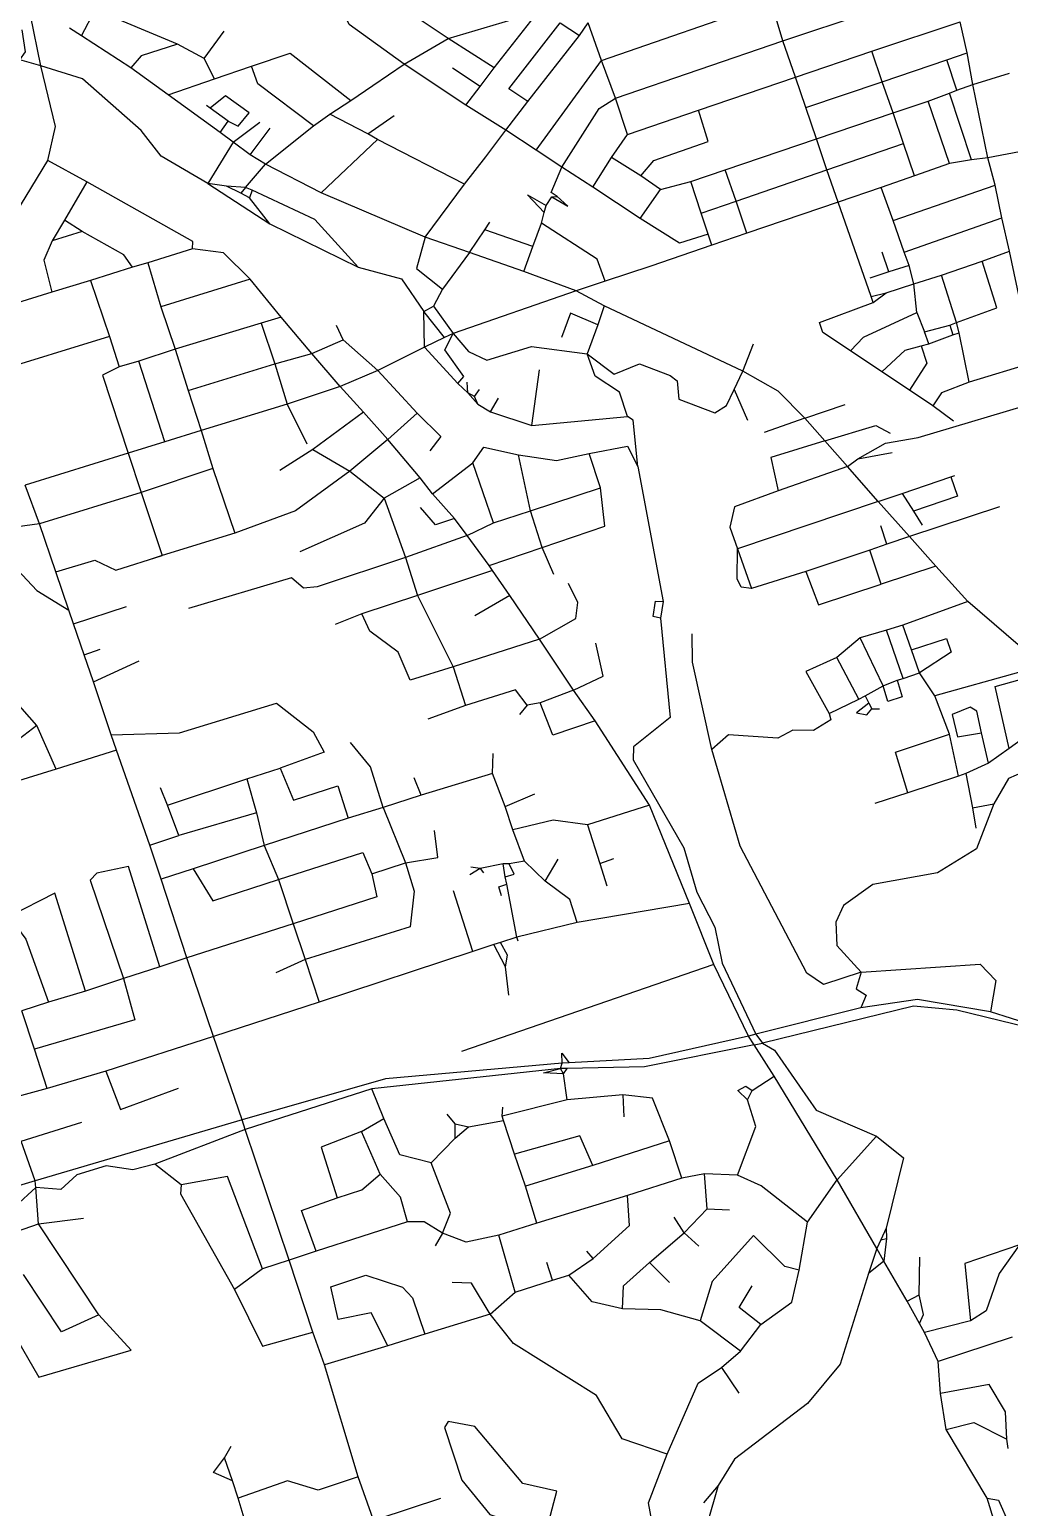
# Model space of a CAD drawing. Header units: metres. Extents: x 609554 to 651406, y 4826501 to 4857446.
# Drawn here: x 618246 to 620603, y 4836714 to 4840269 of the extents above; entities that cross this region are included whole.
import ezdxf

# ---------------------------------------------------------------- set-up
doc = ezdxf.new("R2010")
doc.units = ezdxf.units.M

msp = doc.modelspace()

# ---------------------------------------------------------------- linework, layer by layer
at = {"layer": 'ROADS'}
for points in [[(620058, 4840242.1), (620463.4, 4840377.6)], [(619146.6, 4840185.9), (619014.5, 4840281.1), (618986.9, 4840338.5)], [(619621.4, 4840194.5), (620029.7, 4840335.9)], [(620058, 4840242.1), (620029.7, 4840335.9)], [(618273.1, 4840182.1), (618248.3, 4840303.3)], [(618371, 4840254), (618403.3, 4840316.5)], [(618601.9, 4840234.2), (618403.3, 4840316.5)], [(619253, 4840247.5), (619166.5, 4840304.9)], [(619253, 4840247.5), (619469.6, 4840311.9)], [(619363.8, 4840176.7), (619469.6, 4840311.9)], [(619444.3, 4840096.2), (619398.7, 4840126.5), (619521.9, 4840285.2)], [(619521.9, 4840285.2), (619569, 4840254.9)], [(619569, 4840254.9), (619589.5, 4840285.6)], [(619621.4, 4840194.5), (619589.5, 4840285.6)], [(620271.9, 4840216.9), (620484, 4840287.3)], [(620500.8, 4840213.2), (620484, 4840287.3)], [(618273.1, 4840182.1), (618222.1, 4840195.9), (618236.3, 4840215.8), (618228.4, 4840268.4)], [(618371, 4840254), (618341.7, 4840272.1)], [(618489.3, 4840177.3), (618371, 4840254)], [(618666, 4840199.3), (618713.6, 4840265.1)], [(619444.3, 4840096.2), (619569, 4840254.9)], [(618601.9, 4840234.2), (618514.3, 4840205.6), (618489.3, 4840177.3)], [(618666, 4840199.3), (618601.9, 4840234.2)], [(619146.6, 4840185.9), (619253, 4840247.5)], [(619363.8, 4840176.7), (619253, 4840247.5)], [(619655.1, 4840103.9), (620058, 4840242.1)], [(620088.5, 4840154.3), (620058, 4840242.1)], [(620088.5, 4840154.3), (620271.9, 4840216.9)], [(620296.9, 4840143.4), (620271.9, 4840216.9)], [(618289.8, 4839954.3), (618307.9, 4840035.6), (618273.1, 4840182.1)], [(618674.4, 4839899.1), (618562.4, 4839964.4), (618514.7, 4840026), (618373.2, 4840150.2), (618273.1, 4840182.1)], [(618691.1, 4840150.7), (618666, 4840199.3)], [(618691.1, 4840150.7), (618779.6, 4840180.7)], [(618779.6, 4840180.7), (618873.1, 4840212.4), (619018.5, 4840098.6)], [(618928.9, 4840037.1), (618795.3, 4840138.2), (618779.6, 4840180.7)], [(619071.8, 4840134.6), (619146.6, 4840185.9)], [(619295.5, 4840087.3), (619146.6, 4840185.9)], [(619464.7, 4839978.7), (619621.4, 4840194.5)], [(619655.1, 4840103.9), (619621.4, 4840194.5)], [(620296.9, 4840143.4), (620452.2, 4840196.5)], [(620452.2, 4840196.5), (620500.8, 4840213.2)], [(620476.3, 4840122.9), (620452.2, 4840196.5)], [(620514.8, 4840137.2), (620500.8, 4840213.2)], [(618579.3, 4840112), (618489.3, 4840177.3)], [(618579.3, 4840112), (618691.1, 4840150.7)], [(619329.8, 4840132.1), (619262.8, 4840176.1)], [(619329.8, 4840132.1), (619363.8, 4840176.7)], [(619854.6, 4840075), (620088.5, 4840154.3)], [(620113.3, 4840081.6), (620088.5, 4840154.3)], [(620113.3, 4840081.6), (620296.9, 4840143.4)], [(620322.9, 4840069.1), (620296.9, 4840143.4)], [(620514.8, 4840137.2), (620603, 4840163.8)], [(618704.1, 4840021.2), (618579.3, 4840112)], [(618723.4, 4840048.4), (618747.3, 4840037), (618774, 4840068.4), (618717, 4840110), (618680.5, 4840080.1)], [(619018.5, 4840098.6), (619071.8, 4840134.6)], [(619295.5, 4840087.3), (619329.8, 4840132.1)], [(620407, 4840097), (620458.5, 4840116.2)], [(620458.5, 4840116.2), (620476.3, 4840122.9)], [(620511.5, 4839955.7), (620458.5, 4840116.2)], [(620476.3, 4840122.9), (620514.8, 4840137.2)], [(620551.1, 4839960.6), (620514.8, 4840137.2)], [(618680.5, 4840080.1), (618671.3, 4840086.6)], [(618723.4, 4840048.4), (618680.5, 4840080.1)], [(618968.5, 4840065.5), (619018.5, 4840098.6)], [(619391.3, 4840026.7), (619295.5, 4840087.3)], [(619391.3, 4840026.7), (619444.3, 4840096.2)], [(619526.2, 4839938.2), (619615.9, 4840079.1), (619655.1, 4840103.9)], [(619683.9, 4840017), (619655.1, 4840103.9)], [(619683.9, 4840017), (619854.6, 4840075)], [(619716, 4839917.3), (619747.8, 4839954.4), (619878.3, 4839999.8), (619854.6, 4840075)], [(620138.7, 4840006), (620113.3, 4840081.6)], [(620322.9, 4840069.1), (620407, 4840097)], [(620458.5, 4839947), (620407, 4840097)], [(618704.1, 4840021.2), (618723.4, 4840048.4)], [(618735.9, 4839998.4), (618799.4, 4840046)], [(618813.6, 4839945), (618928.9, 4840037.1)], [(618928.9, 4840037.1), (618968.5, 4840065.5)], [(619059.2, 4840018.1), (618968.5, 4840065.5)], [(619059.2, 4840018.1), (619122.5, 4840062.1)], [(620138.7, 4840006), (620322.9, 4840069.1)], [(620348.1, 4839994.8), (620322.9, 4840069.1)], [(618735.9, 4839998.4), (618704.1, 4840021.2)], [(618776.5, 4839967.7), (618824.6, 4840031.9)], [(618947.1, 4839876), (619082.6, 4840004.6)], [(619082.6, 4840004.6), (619059.2, 4840018.1)], [(619291.9, 4839897.3), (619082.6, 4840004.6)], [(619343.4, 4839963.3), (619391.3, 4840026.7)], [(619464.7, 4839978.7), (619391.3, 4840026.7)], [(619645.4, 4839961.1), (619683.9, 4840017)], [(619919.2, 4839931.7), (620138.7, 4840006)], [(620163.9, 4839931.9), (620138.7, 4840006)], [(618735.9, 4839998.4), (618674.4, 4839899.1)], [(618776.5, 4839967.7), (618735.9, 4839998.4)], [(618813.6, 4839945), (618776.5, 4839967.7)], [(619526.2, 4839938.2), (619464.7, 4839978.7)], [(620163.9, 4839931.9), (620348.1, 4839994.8)], [(620374.4, 4839917.5), (620348.1, 4839994.8)], [(620644, 4839978.3), (620551.1, 4839960.6)], [(618094.3, 4839633.7), (618289.8, 4839954.3)], [(618384, 4839903), (618289.8, 4839954.3)], [(618765.1, 4839889.5), (618813.6, 4839945)], [(618947.1, 4839876), (618813.6, 4839945)], [(619291.9, 4839897.3), (619343.4, 4839963.3)], [(619515.3, 4839867.6), (619500.9, 4839877.2), (619526.2, 4839938.2)], [(619600.4, 4839890.1), (619526.2, 4839938.2)], [(619600.4, 4839890.1), (619645.4, 4839961.1)], [(619716, 4839917.3), (619645.4, 4839961.1)], [(619836.1, 4839903.3), (619919.2, 4839931.7)], [(619945.3, 4839856.6), (619919.2, 4839931.7)], [(619945.3, 4839856.6), (620163.9, 4839931.9)], [(620190.9, 4839854.2), (620163.9, 4839931.9)], [(620458.5, 4839947), (620374.4, 4839917.5)], [(620511.5, 4839955.7), (620458.5, 4839947)], [(620551.1, 4839960.6), (620511.5, 4839955.7)], [(620568.1, 4839894.4), (620551.1, 4839960.6)], [(618384, 4839903), (618329.8, 4839810.5)], [(618637.5, 4839741.6), (618638.4, 4839759.2), (618384, 4839903)], [(618719.3, 4839892.4), (618674.4, 4839899.1)], [(618674.4, 4839899.1), (618823.6, 4839802.1)], [(619197.2, 4839769.9), (619291.9, 4839897.3)], [(619763.9, 4839884.7), (619716, 4839917.3)], [(619763.9, 4839884.7), (619836.1, 4839903.3)], [(619861.2, 4839827.6), (619836.1, 4839903.3)], [(620374.4, 4839917.5), (620294.6, 4839889.5)], [(620323.3, 4839809.9), (620568.1, 4839894.4)], [(620584.6, 4839816.1), (620568.1, 4839894.4)], [(618765.1, 4839889.5), (618719.3, 4839892.4)], [(618754, 4839875.3), (618719.3, 4839892.4)], [(618765.1, 4839889.5), (618754, 4839875.3)], [(618774.9, 4839864.5), (618754, 4839875.3)], [(618781.2, 4839882.9), (618765.1, 4839889.5)], [(618781.2, 4839882.9), (618774.9, 4839864.5)], [(618823.6, 4839802.1), (618774.9, 4839864.5)], [(619035.9, 4839697.3), (618932.1, 4839811.8), (618781.2, 4839882.9)], [(619197.2, 4839769.9), (618947.1, 4839876)], [(619483.7, 4839829.3), (619443.2, 4839871.6), (619488.7, 4839845.7)], [(619488.7, 4839845.7), (619502.2, 4839866.5)], [(619502.2, 4839866.5), (619540.6, 4839844.6), (619515.3, 4839867.6)], [(619502.2, 4839866.5), (619515.3, 4839867.6)], [(619714.7, 4839814.7), (619600.4, 4839890.1)], [(619714.7, 4839814.7), (619763.9, 4839884.7)], [(620294.6, 4839889.5), (620190.9, 4839854.2)], [(620323.3, 4839809.9), (620294.6, 4839889.5)], [(619477.4, 4839803.2), (619483.7, 4839829.3)], [(619483.7, 4839829.3), (619488.7, 4839845.7)], [(619861.2, 4839827.6), (619945.3, 4839856.6)], [(619878.3, 4839776.8), (619861.2, 4839827.6)], [(619971.3, 4839779), (619945.3, 4839856.6)], [(620190.9, 4839854.2), (619971.3, 4839779)], [(620270.6, 4839626.6), (620190.9, 4839854.2)], [(618329.8, 4839810.5), (618300.4, 4839760.9)], [(618372.3, 4839783.3), (618329.8, 4839810.5)], [(618823.6, 4839802.1), (619035.9, 4839697.3)], [(619341.1, 4839787.1), (619352.8, 4839805.4)], [(619456.3, 4839747), (619477.4, 4839803.2)], [(619630.6, 4839663.8), (619611.4, 4839717.1), (619477.4, 4839803.2)], [(619878.3, 4839776.8), (619809, 4839755.3), (619714.7, 4839814.7)], [(620349.3, 4839733.2), (620323.3, 4839809.9)], [(620349.3, 4839733.2), (620584.6, 4839816.1)], [(620602.7, 4839736), (620584.6, 4839816.1)], [(618300.4, 4839760.9), (618280.1, 4839714.6), (618299.5, 4839637.4)], [(618372.3, 4839783.3), (618300.4, 4839760.9)], [(618493.3, 4839697.3), (618472.3, 4839727.1), (618372.3, 4839783.3)], [(619197.2, 4839769.9), (619176.4, 4839694.5), (619239.4, 4839644.5)], [(619304.2, 4839732.8), (619197.2, 4839769.9)], [(619304.2, 4839732.8), (619341.1, 4839787.1)], [(619456.3, 4839747), (619341.1, 4839787.1)], [(619886.9, 4839750.2), (619878.3, 4839776.8)], [(619971.3, 4839779), (619886.9, 4839750.2)], [(618637.5, 4839741.6), (618530.2, 4839708.3)], [(618776.3, 4839669), (618712.1, 4839732), (618637.5, 4839741.6)], [(619304.2, 4839732.8), (619239.4, 4839644.5)], [(619435, 4839687.2), (619304.2, 4839732.8)], [(619435, 4839687.2), (619456.3, 4839747)], [(619886.9, 4839750.2), (619740, 4839699.9)], [(620312.4, 4839686.2), (620296.4, 4839733.6)], [(620361.6, 4839701.9), (620349.3, 4839733.2)], [(620537.5, 4839711.9), (620602.7, 4839736)], [(620633.8, 4839592.8), (620602.7, 4839736)], [(618493.3, 4839697.3), (618392.6, 4839665.6)], [(618530.2, 4839708.3), (618493.3, 4839697.3)], [(618530.2, 4839708.3), (618561.8, 4839602.4)], [(619035.9, 4839697.3), (619140.9, 4839669.4), (619194.6, 4839590.8)], [(619560.3, 4839640.7), (619435, 4839687.2)], [(619740, 4839699.9), (619630.6, 4839663.8)], [(620312.4, 4839686.2), (620266.8, 4839670.7)], [(620361.6, 4839701.9), (620312.4, 4839686.2)], [(620372.8, 4839657.5), (620361.6, 4839701.9)], [(620439.8, 4839678.5), (620537.5, 4839711.9)], [(620475.3, 4839564.5), (620572.6, 4839599.3), (620537.5, 4839711.9)], [(618392.6, 4839665.6), (618299.5, 4839637.4)], [(618392.6, 4839665.6), (618437.9, 4839530.7)], [(618776.3, 4839669), (618561.8, 4839602.4)], [(618850.7, 4839577.6), (618776.3, 4839669)], [(619630.6, 4839663.8), (619560.3, 4839640.7)], [(620306, 4839635.7), (620372.8, 4839657.5)], [(620372.8, 4839657.5), (620439.8, 4839678.5)], [(620380.4, 4839588.8), (620372.8, 4839657.5)], [(620475.3, 4839564.5), (620439.8, 4839678.5)], [(618299.5, 4839637.4), (618108, 4839578.4)], [(619239.4, 4839644.5), (619217.7, 4839603.3)], [(619560.3, 4839640.7), (619265.1, 4839538.1)], [(619628.4, 4839604.2), (619560.3, 4839640.7)], [(620220.5, 4839496.3), (620153.9, 4839540.3), (620145.6, 4839564.3), (620275.4, 4839612.5)], [(620270.6, 4839626.6), (620306, 4839635.7)], [(620275.4, 4839612.5), (620270.6, 4839626.6)], [(620275.4, 4839612.5), (620306, 4839635.7)], [(618561.8, 4839602.4), (618595.8, 4839500.3)], [(618850.7, 4839577.6), (618802.9, 4839562.5)], [(618925, 4839489.9), (618850.7, 4839577.6)], [(619194.6, 4839590.8), (619217.7, 4839603.3)], [(619244.3, 4839528.2), (619194.6, 4839590.8)], [(619196, 4839505.2), (619194.6, 4839590.8)], [(619217.7, 4839603.3), (619265.1, 4839538.1)], [(619612.7, 4839558.7), (619547.3, 4839587.2), (619525.4, 4839528.1)], [(619628.4, 4839604.2), (619612.7, 4839558.7)], [(619961.2, 4839447), (619628.4, 4839604.2)], [(620220.5, 4839496.3), (620251.9, 4839529.5), (620380.4, 4839588.8)], [(620380.4, 4839588.8), (620398.8, 4839541.6)], [(618802.9, 4839562.5), (618595.8, 4839500.3)], [(618802.9, 4839562.5), (618836.2, 4839464.8)], [(619000.1, 4839522.8), (618984.3, 4839557)], [(619612.7, 4839558.7), (619586.8, 4839488.8)], [(620398.8, 4839541.6), (620459.1, 4839558)], [(620408.7, 4839512.7), (620398.8, 4839541.6)], [(620459.1, 4839558), (620475.3, 4839564.5)], [(620459.1, 4839558), (620466.4, 4839534.4)], [(620466.4, 4839534.4), (620481.6, 4839539.2)], [(620481.6, 4839539.2), (620475.3, 4839564.5)], [(620505.6, 4839420.6), (620481.6, 4839539.2)], [(618437.9, 4839530.7), (618151.3, 4839442.8)], [(618437.9, 4839530.7), (618461.5, 4839457.8)], [(618925, 4839489.9), (619000.1, 4839522.8)], [(619083.5, 4839448.7), (619000.1, 4839522.8)], [(619196, 4839505.2), (619083.5, 4839448.7)], [(619244.3, 4839528.2), (619196, 4839505.2)], [(619196, 4839505.2), (619276.3, 4839417.5)], [(619265.1, 4839538.1), (619244.3, 4839528.2)], [(619276.3, 4839417.5), (619290.1, 4839434.2), (619244.8, 4839498.6), (619265.1, 4839538.1)], [(619265.1, 4839538.1), (619301.6, 4839494.8), (619345.6, 4839474), (619453, 4839506.3), (619586.8, 4839488.8)], [(619961.2, 4839447), (619987.6, 4839513.1)], [(620295.8, 4839445.9), (620352, 4839497.7), (620390.4, 4839508.4)], [(620390.4, 4839508.4), (620404.2, 4839466.6), (620362.4, 4839401.8)], [(620390.4, 4839508.4), (620408.7, 4839512.7)], [(620408.7, 4839512.7), (620466.4, 4839534.4)], [(618508.7, 4839471.7), (618461.5, 4839457.8)], [(618595.8, 4839500.3), (618508.7, 4839471.7)], [(618571, 4839277.4), (618508.7, 4839471.7)], [(618595.8, 4839500.3), (618627.7, 4839401)], [(618836.2, 4839464.8), (618925, 4839489.9)], [(618992.7, 4839410.2), (618925, 4839489.9)], [(619684.1, 4839338.2), (619665, 4839397.1), (619606.5, 4839435.1), (619586.8, 4839488.8)], [(619586.8, 4839488.8), (619652.4, 4839440.5), (619712.6, 4839464.9), (619786.5, 4839436.7), (619803.5, 4839423.9), (619807.7, 4839380), (619894.5, 4839347.1), (619922.1, 4839364.5), (619940.4, 4839403.3)], [(620295.8, 4839445.9), (620220.5, 4839496.3)], [(618461.5, 4839457.8), (618421.4, 4839437.5), (618482.7, 4839249.9)], [(618627.7, 4839401), (618836.2, 4839464.8)], [(618836.2, 4839464.8), (618865.8, 4839368.1)], [(619083.5, 4839448.7), (618992.7, 4839410.2)], [(619083.5, 4839448.7), (619178.1, 4839346.1)], [(619454.3, 4839317), (619472.8, 4839450.8)], [(619940.4, 4839403.3), (619961.2, 4839447)], [(620110.6, 4839333.9), (620046.2, 4839399.6), (619961.2, 4839447)], [(620362.4, 4839401.8), (620295.8, 4839445.9)], [(620658.7, 4839467), (620505.6, 4839420.6)], [(618627.7, 4839401), (618658.9, 4839304.6)], [(618992.7, 4839410.2), (618865.8, 4839368.1)], [(619049.2, 4839348.3), (618992.7, 4839410.2)], [(619276.3, 4839417.5), (619300.3, 4839395.4)], [(619300.3, 4839395.4), (619298.2, 4839420.5)], [(619316.4, 4839386.2), (619327.8, 4839403.3)], [(619940.4, 4839403.3), (619973.1, 4839329.7)], [(620418.8, 4839364), (620362.4, 4839401.8)], [(620505.6, 4839420.6), (620439.6, 4839395.3), (620418.8, 4839364)], [(618865.8, 4839368.1), (618658.9, 4839304.6)], [(618865.8, 4839368.1), (618913, 4839272.5)], [(619300.3, 4839395.4), (619324, 4839367.9)], [(619316.4, 4839386.2), (619300.3, 4839395.4)], [(619324, 4839367.9), (619316.4, 4839386.2)], [(619324, 4839367.9), (619354.8, 4839349.8)], [(619354.8, 4839349.8), (619373.7, 4839382.3)], [(620110.6, 4839333.9), (620208, 4839366.9)], [(620383.4, 4839287.4), (620679.2, 4839375.9)], [(620468.3, 4839326.7), (620418.8, 4839364)], [(619049.2, 4839348.3), (618927, 4839259.2)], [(619107.6, 4839282.6), (619049.2, 4839348.3)], [(619107.6, 4839282.6), (619178.1, 4839346.1)], [(619178.1, 4839346.1), (619234.9, 4839290.5), (619208.5, 4839256)], [(619354.8, 4839349.8), (619454.3, 4839317)], [(619454.3, 4839317), (619684.1, 4839338.2)], [(619708.9, 4839218.2), (619698.1, 4839329.2), (619684.1, 4839338.2)], [(620110.6, 4839333.9), (620013, 4839300.1)], [(620158.5, 4839280), (620110.6, 4839333.9)], [(618658.9, 4839304.6), (618571, 4839277.4)], [(618658.9, 4839304.6), (618686.7, 4839212.9)], [(620158.5, 4839280), (620281.6, 4839316.3), (620315.7, 4839297.8)], [(618571, 4839277.4), (618482.7, 4839249.9)], [(618927, 4839259.2), (618847.5, 4839208.1)], [(618927, 4839259.2), (619016.6, 4839207.1)], [(619107.6, 4839282.6), (619016.6, 4839207.1)], [(619185.6, 4839190.6), (619107.6, 4839282.6)], [(619312.4, 4839226.8), (619338.9, 4839264.5), (619421.8, 4839245.7)], [(619592.2, 4839249.1), (619684.5, 4839267), (619708.9, 4839218.2)], [(620158.5, 4839280), (620028.5, 4839239.4), (620046.2, 4839159.6)], [(620213.5, 4839218), (620158.5, 4839280)], [(620238.4, 4839236.6), (620304.5, 4839273.9), (620383.4, 4839287.4)], [(618482.7, 4839249.9), (618235.6, 4839173)], [(618482.7, 4839249.9), (618514.1, 4839155.1)], [(619215.4, 4839152.5), (619312.4, 4839226.8)], [(619361.9, 4839082.8), (619312.4, 4839226.8)], [(619421.8, 4839245.7), (619513.3, 4839232.5), (619592.2, 4839249.1)], [(619451.1, 4839111), (619421.8, 4839245.7)], [(619618.9, 4839166.3), (619592.2, 4839249.1)], [(620213.5, 4839218), (620238.4, 4839236.6)], [(620238.4, 4839236.6), (620320.6, 4839252)], [(618686.7, 4839212.9), (618514.1, 4839155.1)], [(618686.7, 4839212.9), (618739.6, 4839057.8)], [(619016.6, 4839207.1), (618885.6, 4839111.1), (618739.6, 4839057.8)], [(619016.6, 4839207.1), (619099.2, 4839142.2)], [(619185.6, 4839190.6), (619099.2, 4839142.2)], [(619215.4, 4839152.5), (619185.6, 4839190.6)], [(619708.9, 4839218.2), (619770.2, 4838892.9)], [(620213.5, 4839218), (620046.2, 4839159.6)], [(620287.3, 4839133.5), (620213.5, 4839218)], [(620344.5, 4839153.1), (620461.7, 4839193.2)], [(620461.7, 4839193.2), (620477.8, 4839146.4), (620372.2, 4839110.6)], [(620461.7, 4839193.2), (620471.4, 4839196.6)], [(618270.1, 4839080), (618235.6, 4839173)], [(618514.1, 4839155.1), (618270.1, 4839080)], [(618514.1, 4839155.1), (618565, 4839003.7)], [(619268.3, 4839092.6), (619215.4, 4839152.5)], [(619451.1, 4839111), (619618.9, 4839166.3)], [(619479.2, 4839023.2), (619629.9, 4839074.1), (619618.9, 4839166.3)], [(620046.2, 4839159.6), (619941.1, 4839121.3), (619930.5, 4839071.8), (619948.5, 4839019.7)], [(620287.3, 4839133.5), (620344.5, 4839153.1)], [(620344.5, 4839153.1), (620372.2, 4839110.6)], [(618270.1, 4839080), (618193.9, 4839069.3), (618132.5, 4839123.6)], [(619099.2, 4839142.2), (619051.3, 4839081.7), (618896.1, 4839012.8)], [(619099.2, 4839142.2), (619149.8, 4838998.8)], [(619268.3, 4839092.6), (619222.4, 4839077.4), (619186.6, 4839119.6)], [(620287.3, 4839133.5), (619948.5, 4839019.7)], [(620362.6, 4839049.8), (620287.3, 4839133.5)], [(620578.6, 4839120.8), (620362.6, 4839049.8)], [(618100.9, 4839092.7), (618263.6, 4838919.6), (618340.2, 4838872.6)], [(618309.2, 4838964.9), (618270.1, 4839080)], [(619298.3, 4839052.2), (619268.3, 4839092.6)], [(619298.3, 4839052.2), (619361.9, 4839082.8)], [(619361.9, 4839082.8), (619451.1, 4839111)], [(619479.2, 4839023.2), (619451.1, 4839111)], [(620372.2, 4839110.6), (620392.6, 4839076.9)], [(618739.6, 4839057.8), (618565, 4839003.7)], [(619298.3, 4839052.2), (619149.8, 4838998.8)], [(619351.2, 4838980), (619298.3, 4839052.2)], [(620307.8, 4839030.9), (620293.5, 4839074.9)], [(620362.6, 4839049.8), (620307.8, 4839030.9)], [(620425.5, 4838977.9), (620362.6, 4839049.8)], [(619351.2, 4838980), (619479.2, 4839023.2)], [(619506.8, 4838958.6), (619479.2, 4839023.2)], [(619982.3, 4838924.6), (619957.4, 4838928.1), (619947.9, 4838947.6), (619948.5, 4839019.7)], [(619948.5, 4839019.7), (619982.3, 4838924.6)], [(620267.2, 4839017), (620113.3, 4838965.8)], [(620307.8, 4839030.9), (620267.2, 4839017)], [(620294.5, 4838934.9), (620267.2, 4839017)], [(618309.2, 4838964.9), (618403, 4838993), (618453.3, 4838968.9), (618565, 4839003.7)], [(618565, 4839003.7), (618531.5, 4838992.8)], [(619149.8, 4838998.8), (618937.6, 4838928.5), (618904.6, 4838925.1), (618875.6, 4838950.2), (618628.1, 4838876.5)], [(619149.8, 4838998.8), (619179.1, 4838907.5)], [(619359.5, 4838967.6), (619351.2, 4838980)], [(620425.5, 4838977.9), (620294.5, 4838934.9)], [(620502.4, 4838893.5), (620425.5, 4838977.9)], [(618340.2, 4838872.6), (618309.2, 4838964.9)], [(619359.5, 4838967.6), (619179.1, 4838907.5)], [(619400.7, 4838907.9), (619359.5, 4838967.6)], [(619472.7, 4838802.8), (619560.1, 4838852.3), (619564.5, 4838891.2), (619542, 4838936.9)], [(620113.3, 4838965.8), (619982.3, 4838924.6)], [(620113.3, 4838965.8), (620143.3, 4838885.5), (620294.5, 4838934.9)], [(618263.7, 4838595.3), (618211.2, 4838555.1), (618179.4, 4838550.9), (618109.8, 4838617.7), (618094.3, 4838652.6), (618145.9, 4838845.9), (618195.9, 4838898.9)], [(619179.1, 4838907.5), (619044.7, 4838863.9)], [(619179.1, 4838907.5), (619264.9, 4838736)], [(619400.7, 4838907.9), (619316.7, 4838858.7)], [(619472.7, 4838802.8), (619400.7, 4838907.9)], [(618351.3, 4838839.5), (618340.2, 4838872.6)], [(618351.3, 4838839.5), (618479.3, 4838881.6)], [(619044.7, 4838863.9), (618980.9, 4838837.8)], [(619264.9, 4838736), (619161, 4838704.2), (619132.2, 4838771.4), (619064.1, 4838821.9), (619044.7, 4838863.9)], [(619763.2, 4838852.8), (619745.8, 4838857.1), (619751.1, 4838893.7), (619770.2, 4838892.9)], [(619770.2, 4838892.9), (619763.2, 4838852.8)], [(620502.4, 4838893.5), (620346.7, 4838836.4)], [(620658.3, 4838759.7), (620502.4, 4838893.5)], [(618377.3, 4838764.7), (618351.3, 4838839.5)], [(619763.2, 4838852.8), (619786.6, 4838614.2), (619698.7, 4838544), (619697.7, 4838512.3), (619819.7, 4838300.8), (619850.6, 4838193.9), (619894.4, 4838110.2), (619911.9, 4838023.1), (619993.1, 4837852.4)], [(620346.7, 4838836.4), (620306.8, 4838824.6)], [(620367.4, 4838776.9), (620346.7, 4838836.4)], [(619472.7, 4838802.8), (619264.9, 4838736)], [(619553.9, 4838680.1), (619472.7, 4838802.8)], [(619553.9, 4838680.1), (619625.4, 4838713.3), (619607.7, 4838792.7)], [(619886.8, 4838537.6), (619840.6, 4838747.7), (619839.9, 4838815.5)], [(620243.6, 4838805.5), (620187.3, 4838758.4)], [(620306.8, 4838824.6), (620243.6, 4838805.5)], [(620298.7, 4838690), (620243.6, 4838805.5)], [(620347.5, 4838708.4), (620306.8, 4838824.6)], [(620367.4, 4838776.9), (620451.8, 4838804.3), (620462.6, 4838771.3), (620386.1, 4838721.3)], [(618377.3, 4838764.7), (618415.3, 4838778.5)], [(618399.6, 4838699.8), (618377.3, 4838764.7)], [(620187.3, 4838758.4), (620113.3, 4838725), (620169.5, 4838623.9)], [(620240.5, 4838658.1), (620187.3, 4838758.4)], [(620386.1, 4838721.3), (620367.4, 4838776.9)], [(620658.3, 4838759.7), (620624.4, 4838722.4), (620423.4, 4838666.6)], [(618263.7, 4838595.3), (618192.5, 4838675.5), (618206.5, 4838746.3)], [(618399.6, 4838699.8), (618509.4, 4838750.7)], [(619264.9, 4838736), (619294.5, 4838643)], [(620347.5, 4838708.4), (620386.1, 4838721.3)], [(620423.4, 4838666.6), (620386.1, 4838721.3)], [(618442.2, 4838572.9), (618399.6, 4838699.8)], [(620255.5, 4838666.2), (620298.7, 4838690)], [(620332.6, 4838703.8), (620344.4, 4838663.9), (620310.7, 4838652.8), (620298.7, 4838690)], [(620298.7, 4838690), (620332.6, 4838703.8)], [(620332.6, 4838703.8), (620347.5, 4838708.4)], [(620601.9, 4838539.5), (620568.5, 4838688.6), (620628.3, 4838705.4), (620656.5, 4838579.2)], [(619442.6, 4838644.1), (619414.9, 4838680.8), (619294.5, 4838643)], [(619553.9, 4838680.1), (619473.9, 4838649.5)], [(619606, 4838606.1), (619553.9, 4838680.1)], [(620169.5, 4838623.9), (620240.5, 4838658.1)], [(620240.5, 4838658.1), (620255.5, 4838666.2)], [(620255.5, 4838666.2), (620264.3, 4838648.3)], [(620458.7, 4838574.2), (620423.4, 4838666.6)], [(618442.2, 4838572.9), (618606.3, 4838577), (618840, 4838648.7), (618927.9, 4838579.6), (618954.3, 4838530.6), (618848.6, 4838492.4)], [(619294.5, 4838643), (619203.6, 4838610.1)], [(619442.6, 4838644.1), (619424.5, 4838621.8)], [(619473.9, 4838649.5), (619442.6, 4838644.1)], [(619606, 4838606.1), (619504.8, 4838571.7), (619473.9, 4838649.5)], [(620169.5, 4838623.9), (620173.5, 4838608.6), (620131.4, 4838582.9), (620081.9, 4838583.8), (620046.1, 4838564.1), (619927.3, 4838572.6), (619886.8, 4838537.6)], [(620264.3, 4838648.3), (620235.1, 4838625.5), (620259.5, 4838621), (620271.9, 4838634.7)], [(620264.3, 4838648.3), (620271.9, 4838634.7)], [(620271.9, 4838634.7), (620290, 4838634.7)], [(620535.9, 4838577.1), (620524.2, 4838629.8), (620508.4, 4838639.2), (620464.7, 4838621.4), (620477.6, 4838567.6), (620535.9, 4838577.1)], [(618310, 4838490.1), (618263.7, 4838595.3)], [(619737, 4838403), (619606, 4838606.1)], [(620656.5, 4838579.2), (620601.9, 4838539.5)], [(618454.6, 4838535.8), (618442.2, 4838572.9)], [(619096.2, 4838397.4), (619066.1, 4838495.3), (619017.8, 4838554.1)], [(620358.7, 4838432.6), (620328.6, 4838531.2), (620458.7, 4838574.2)], [(620480, 4838472.7), (620458.7, 4838574.2)], [(620552.3, 4838504.7), (620535.9, 4838577.1)], [(618454.6, 4838535.8), (618310, 4838490.1)], [(618535.2, 4838307), (618454.6, 4838535.8)], [(619359, 4838479.8), (619360.8, 4838527.7)], [(620246, 4838002), (620155.9, 4837972), (620115.6, 4837999.3), (619955.4, 4838304.5), (619886.8, 4838537.6)], [(620601.9, 4838539.5), (620552.3, 4838504.7)], [(618310, 4838490.1), (618208.5, 4838458.9), (618141.1, 4838466.3)], [(618768.7, 4838466.4), (618848.6, 4838492.4)], [(618848.6, 4838492.4), (618880.4, 4838415.7), (618987.6, 4838449.7), (619012, 4838372.2)], [(619359, 4838479.8), (619187.7, 4838427.6)], [(619390.2, 4838399.8), (619359, 4838479.8)], [(620480, 4838472.7), (620358.7, 4838432.6)], [(620498.1, 4838479.5), (620480, 4838472.7)], [(620552.3, 4838504.7), (620498.1, 4838479.5)], [(620498.1, 4838479.5), (620513.7, 4838397.1)], [(620674.1, 4838499.2), (620600.7, 4838467.6), (620565.6, 4838406.9)], [(618577.8, 4838403.2), (618561.2, 4838445)], [(618577.8, 4838403.2), (618768.7, 4838466.4)], [(618768.7, 4838466.4), (618791.8, 4838384.6)], [(619187.7, 4838427.6), (619170.8, 4838469.2)], [(618605.3, 4838330.2), (618577.8, 4838403.2)], [(619187.7, 4838427.6), (619096.2, 4838397.4)], [(619390.2, 4838399.8), (619461.3, 4838430.7)], [(619737, 4838403), (619587.9, 4838355.7)], [(619832.9, 4838166.9), (619737, 4838403)], [(620565.6, 4838406.9), (620523.9, 4838298.5), (620429.7, 4838240.2), (620274, 4838212.2), (620204, 4838161.8), (620185.6, 4838121.5), (620187.6, 4838065.8), (620246, 4838002)], [(620358.7, 4838432.6), (620278.9, 4838407.2)], [(620513.7, 4838397.1), (620565.6, 4838406.9)], [(618791.8, 4838384.6), (618605.3, 4838330.2)], [(618791.8, 4838384.6), (618810.3, 4838306.7)], [(619012, 4838372.2), (618810.3, 4838306.7)], [(619096.2, 4838397.4), (619012, 4838372.2)], [(619096.2, 4838397.4), (619150.4, 4838264.4)], [(619408.3, 4838344.2), (619390.2, 4838399.8)], [(619587.9, 4838355.7), (619505, 4838366.9), (619408.3, 4838344.2)], [(620513.7, 4838397.1), (620521.8, 4838348.3)], [(618535.2, 4838307), (618605.3, 4838330.2)], [(619150.4, 4838264.4), (619228.3, 4838277.1), (619220.2, 4838342.6)], [(619436.2, 4838268.4), (619408.3, 4838344.2)], [(619587.9, 4838355.7), (619617.8, 4838263.1)], [(618562.7, 4838225.6), (618535.2, 4838307)], [(618810.3, 4838306.7), (618639.4, 4838250.1)], [(618810.3, 4838306.7), (618844.9, 4838224.3)], [(618844.9, 4838224.3), (619047.3, 4838289.5), (619069.4, 4838238.1)], [(619150.4, 4838264.4), (619171.3, 4838196.6), (619161.4, 4838110.6), (618908.4, 4838031.7)], [(619069.4, 4838238.1), (619150.4, 4838264.4)], [(619385.3, 4838262.4), (619329.4, 4838251.2)], [(619399.2, 4838261.9), (619385.3, 4838262.4)], [(619390, 4838230.6), (619385.3, 4838262.4)], [(619390, 4838230.6), (619411.7, 4838237.3), (619399.2, 4838261.9)], [(619436.2, 4838268.4), (619399.2, 4838261.9)], [(619486, 4838220.3), (619436.2, 4838268.4)], [(619486, 4838220.3), (619517.6, 4838273.4)], [(619617.8, 4838263.1), (619651.5, 4838274.9)], [(619617.8, 4838263.1), (619634.7, 4838209.4)], [(618558.9, 4838014.5), (618483.6, 4838255.6), (618407.7, 4838239.4), (618391.9, 4838222.9), (618471.5, 4837986.1)], [(618639.4, 4838250.1), (618562.7, 4838225.6)], [(618624.3, 4838036.2), (618562.7, 4838225.6)], [(618639.4, 4838250.1), (618687.1, 4838173.1), (618844.9, 4838224.3)], [(618844.9, 4838224.3), (618879.7, 4838117.6)], [(619069.4, 4838238.1), (619081, 4838182.8), (618879.7, 4838117.6)], [(619329.4, 4838251.2), (619305.2, 4838235.4)], [(619329.4, 4838251.2), (619307.4, 4838253.8)], [(619329.4, 4838251.2), (619337.7, 4838240.8)], [(619394.1, 4838213.2), (619390, 4838230.6)], [(618380.7, 4837955.8), (618306.5, 4838191.6), (618197, 4838135.3)], [(619312.4, 4838051), (619265.7, 4838197.6)], [(619381.1, 4838185.5), (619374.5, 4838206.8), (619394.1, 4838213.2)], [(619417.7, 4838085.8), (619394.1, 4838213.2)], [(619562.8, 4838121), (619545.3, 4838176.7), (619486, 4838220.3)], [(619832.9, 4838166.9), (619562.8, 4838121)], [(619891.7, 4838020.4), (619832.9, 4838166.9)], [(618197, 4838135.3), (618236.6, 4838080.8), (618291.2, 4837929.8)], [(618879.7, 4838117.6), (618624.3, 4838036.2)], [(618879.7, 4838117.6), (618908.4, 4838031.7)], [(619562.8, 4838121), (619417.7, 4838085.8)], [(619417.7, 4838085.8), (619378.4, 4838073.1)], [(619421, 4838076), (619417.7, 4838085.8)], [(619312.4, 4838051), (618942.1, 4837929.5)], [(619362.7, 4838067.8), (619312.4, 4838051)], [(619378.4, 4838073.1), (619362.7, 4838067.8)], [(619390.4, 4838014.6), (619362.7, 4838067.8)], [(619390.4, 4838014.6), (619395.7, 4838042.2), (619378.4, 4838073.1)], [(618558.9, 4838014.5), (618471.5, 4837986.1)], [(618624.3, 4838036.2), (618558.9, 4838014.5)], [(618688.5, 4837847.1), (618624.3, 4838036.2)], [(618908.4, 4838031.7), (618838.2, 4838000.4)], [(618908.4, 4838031.7), (618942.1, 4837929.5)], [(619891.7, 4838020.4), (619285.2, 4837811.1)], [(619398.5, 4837946), (619390.4, 4838014.6)], [(619975.5, 4837847.7), (619891.7, 4838020.4)], [(620246, 4838002), (620532.3, 4838021.1), (620569.9, 4837981.7), (620557.5, 4837905.8)], [(618471.5, 4837986.1), (618499.2, 4837886.6), (618258.1, 4837816.2)], [(618471.5, 4837986.1), (618380.7, 4837955.8)], [(620246, 4838002), (620234.3, 4837961.7), (620257.9, 4837946.2), (620245.6, 4837915.8)], [(618380.7, 4837955.8), (618291.2, 4837929.8)], [(618291.2, 4837929.8), (618227, 4837908.5)], [(618258.1, 4837816.2), (618227, 4837908.5)], [(618942.1, 4837929.5), (618688.5, 4837847.1)], [(620245.6, 4837915.8), (619993.1, 4837852.4)], [(620976.1, 4837900.1), (620830.5, 4837858.9), (620716.3, 4837852), (620476.2, 4837910.4), (620371.9, 4837920), (620009, 4837830.5)], [(620557.5, 4837905.8), (620381.4, 4837935.5), (620245.6, 4837915.8)], [(620972.9, 4837917.5), (620869.5, 4837882), (620753.7, 4837865.4), (620658.4, 4837874.3), (620557.5, 4837905.8)], [(618688.5, 4837847.1), (618429, 4837763.6)], [(618757, 4837646.2), (618688.5, 4837847.1)], [(619975.5, 4837847.7), (619736, 4837793.6), (619543.9, 4837783.5)], [(619993.1, 4837852.4), (619975.5, 4837847.7)], [(619988.7, 4837826.9), (619975.5, 4837847.7)], [(619993.1, 4837852.4), (620009, 4837830.5)], [(618288.5, 4837721.4), (618258.1, 4837816.2)], [(619526.9, 4837782.9), (619525.9, 4837806.7), (619543.9, 4837783.5)], [(619988.7, 4837826.9), (619725.2, 4837773.9), (619538.8, 4837769.9)], [(619988.7, 4837826.9), (620009, 4837830.5)], [(620036.9, 4837751.3), (619988.7, 4837826.9)], [(620009, 4837830.5), (620038.1, 4837814.2), (620137.6, 4837669.6), (620282.7, 4837607.4)], [(618429, 4837763.6), (618288.5, 4837721.4)], [(618429, 4837763.6), (618464.6, 4837671.2), (618604, 4837722.2)], [(619526.9, 4837782.9), (619101.8, 4837745.4), (618757, 4837646.2)], [(619523.3, 4837770.1), (619069, 4837720.6)], [(619530.5, 4837756.7), (619481.9, 4837759.2), (619523.3, 4837770.1)], [(619523.3, 4837770.1), (619526.9, 4837782.9)], [(619538.8, 4837769.9), (619523.3, 4837770.1)], [(619530.5, 4837756.7), (619523.3, 4837770.1)], [(619543.9, 4837783.5), (619526.9, 4837782.9)], [(619530.5, 4837756.7), (619538.8, 4837769.9)], [(619539.3, 4837694.8), (619530.5, 4837756.7)], [(619972.7, 4837694.9), (619949.4, 4837716.8), (619969.1, 4837727.3), (619983.6, 4837717.3)], [(619983.6, 4837717.3), (620036.9, 4837751.3)], [(620188.7, 4837501.9), (620036.9, 4837751.3)], [(618288.5, 4837721.4), (618191.5, 4837695.2)], [(619069, 4837720.6), (618764.8, 4837622.8)], [(619097.7, 4837649.5), (619069, 4837720.6)], [(619539.3, 4837694.8), (619382.7, 4837655)], [(619672.7, 4837706.7), (619539.3, 4837694.8)], [(619672.7, 4837706.7), (619675.2, 4837653.3)], [(619785, 4837595.8), (619744.2, 4837698.5), (619672.7, 4837706.7)], [(619949, 4837513.2), (619992.9, 4837630.5), (619972.7, 4837694.9)], [(619972.7, 4837694.9), (619983.6, 4837717.3)], [(619269.8, 4837636.5), (619250.6, 4837660)], [(619382.7, 4837655), (619384.4, 4837676.5)], [(619386.1, 4837644.6), (619382.7, 4837655)], [(618225.7, 4837594.9), (618371.3, 4837640.5)], [(618757, 4837646.2), (618259.6, 4837499.7)], [(618764.8, 4837622.8), (618547.4, 4837540)], [(618764.8, 4837622.8), (618757, 4837646.2)], [(618870.5, 4837309), (618764.8, 4837622.8)], [(619044.4, 4837618.3), (619097.7, 4837649.5)], [(619212, 4837543.3), (619136.8, 4837562.5), (619097.7, 4837649.5)], [(619269.6, 4837602.4), (619269.8, 4837636.5)], [(619269.6, 4837602.4), (619301.5, 4837629.9)], [(619269.8, 4837636.5), (619301.5, 4837629.9)], [(619301.5, 4837629.9), (619386.1, 4837644.6)], [(619412.7, 4837563.5), (619386.1, 4837644.6)], [(618259.6, 4837499.7), (618225.7, 4837594.9)], [(619044.4, 4837618.3), (618946.9, 4837580.6), (618985.6, 4837458.8)], [(619089, 4837515.7), (619044.4, 4837618.3)], [(619212, 4837543.3), (619269.6, 4837602.4)], [(619600.5, 4837536.9), (619569.1, 4837607.9), (619412.7, 4837563.5)], [(619785, 4837595.8), (619600.5, 4837536.9)], [(619814.5, 4837505.8), (619785, 4837595.8)], [(620188.7, 4837501.9), (620282.7, 4837607.4)], [(620282.7, 4837607.4), (620347.8, 4837554.9), (620306.1, 4837386)], [(619438.6, 4837486.5), (619412.7, 4837563.5)], [(618547.4, 4837540), (618494.1, 4837525.9), (618429.9, 4837535.6), (618359.6, 4837513.7), (618320.8, 4837479.1), (618260.9, 4837483.3)], [(618610.3, 4837489.7), (618547.4, 4837540)], [(618985.6, 4837458.8), (619044.8, 4837478.4), (619089, 4837515.7)], [(619154.8, 4837401.3), (619137.8, 4837460), (619089, 4837515.7)], [(619238.9, 4837373.9), (619258.5, 4837421.7), (619212, 4837543.3)], [(619600.5, 4837536.9), (619438.6, 4837486.5)], [(619869.1, 4837516.7), (619814.5, 4837505.8)], [(619875.6, 4837431.9), (619869.1, 4837516.7)], [(619949, 4837513.2), (619869.1, 4837516.7)], [(620116.8, 4837400.6), (620005.7, 4837487.5), (619949, 4837513.2)], [(618259.6, 4837499.7), (617761.8, 4837350.9)], [(618260.9, 4837483.3), (618211.7, 4837438.6), (618027.6, 4837375), (617973.2, 4837388.8), (617767.3, 4837335.1)], [(618260.9, 4837483.3), (618259.6, 4837499.7)], [(618267.5, 4837396), (618260.9, 4837483.3)], [(618610.3, 4837489.7), (618609, 4837468.1), (618738.5, 4837238.2)], [(618806, 4837287.8), (618721.8, 4837510.2), (618610.3, 4837489.7)], [(619466.4, 4837398), (619438.6, 4837486.5)], [(619814.5, 4837505.8), (619684.4, 4837464.5)], [(620116.8, 4837400.6), (620188.7, 4837501.9)], [(620283.9, 4837336.5), (620188.7, 4837501.9)], [(618935.6, 4837330.6), (618899.6, 4837428.2), (618985.6, 4837458.8)], [(619684.4, 4837464.5), (619466.4, 4837398)], [(619601.9, 4837313), (619689.2, 4837392.5), (619684.4, 4837464.5)], [(618267.5, 4837396), (618375.8, 4837409.7)], [(619820.8, 4837374.4), (619796.5, 4837412)], [(619820.8, 4837374.4), (619875.6, 4837431.9)], [(619875.6, 4837431.9), (619929.5, 4837429.9)], [(618177.2, 4837364.6), (618267.5, 4837396)], [(618412.4, 4837177.1), (618267.5, 4837396)], [(619154.8, 4837401.3), (618935.6, 4837330.6)], [(619238.9, 4837373.9), (619194.7, 4837401.1), (619154.8, 4837401.3)], [(619238.9, 4837373.9), (619221.2, 4837343.5)], [(619374.4, 4837369.3), (619295.8, 4837352.5), (619238.9, 4837373.9)], [(619466.4, 4837398), (619374.4, 4837369.3)], [(619736.9, 4837303.4), (619820.8, 4837374.4)], [(619856.1, 4837342.6), (619820.8, 4837374.4)], [(620097, 4837284.8), (620116.8, 4837400.6)], [(620306.1, 4837386), (620293.2, 4837357.7)], [(620306.1, 4837386), (620307, 4837361.1)], [(619414.3, 4837231.6), (619374.4, 4837369.3)], [(620097, 4837284.8), (620062.7, 4837293.8), (619986.9, 4837368.4), (619887.8, 4837257.1), (619858.7, 4837163.1)], [(620283.9, 4837336.5), (620263.6, 4837276.4)], [(620293.2, 4837357.7), (620283.9, 4837336.5)], [(620301.1, 4837306.6), (620283.9, 4837336.5)], [(620293.2, 4837357.7), (620307, 4837361.1)], [(620307, 4837361.1), (620301.1, 4837306.6)], [(620627.4, 4837345.9), (620495.3, 4837300.4), (620509.5, 4837162.7)], [(620627.4, 4837345.9), (620577.9, 4837276.4), (620547.2, 4837186.6), (620509.5, 4837162.7)], [(618870.5, 4837309), (618806, 4837287.8)], [(618935.6, 4837330.6), (618870.5, 4837309)], [(618927.6, 4837135.9), (618870.5, 4837309)], [(619503.9, 4837261.1), (619489.9, 4837302.9)], [(619543.3, 4837272.7), (619601.9, 4837313)], [(619601.9, 4837313), (619586.6, 4837330.7)], [(619672.3, 4837191.8), (619674.8, 4837246.8), (619736.9, 4837303.4)], [(619785.2, 4837255), (619736.9, 4837303.4)], [(620301.1, 4837306.6), (620263.6, 4837276.4)], [(620356.6, 4837210.1), (620301.1, 4837306.6)], [(620385.6, 4837225.2), (620387.1, 4837316.2)], [(618412.4, 4837177.1), (618323, 4837136.6), (618231, 4837274.6)], [(618806, 4837287.8), (618738.5, 4837238.2)], [(619108, 4837102.5), (619067.8, 4837181.8), (618987.8, 4837166.3), (618970.3, 4837244.5), (619055, 4837272.5), (619143.3, 4837243.6), (619167, 4837218.1), (619197, 4837131.1)], [(619503.9, 4837261.1), (619543.3, 4837272.7)], [(619672.3, 4837191.8), (619599.4, 4837208.9), (619543.3, 4837272.7)], [(620263.6, 4837276.4), (620195.5, 4837059), (620117.2, 4836964.3), (619941.3, 4836830.1), (619902.4, 4836766.4)], [(620004.9, 4837154.2), (620079.8, 4837208), (620097, 4837284.8)], [(618738.5, 4837238.2), (618805.8, 4837102.1), (618927.6, 4837135.9)], [(619353.5, 4837178.9), (619309, 4837253.1), (619262.2, 4837255.3)], [(619353.5, 4837178.9), (619414.3, 4837231.6)], [(619414.3, 4837231.6), (619503.9, 4837261.1)], [(620004.9, 4837154.2), (619953.1, 4837195.3), (619983.7, 4837246.9)], [(620356.6, 4837210.1), (620385.6, 4837225.2)], [(620386.3, 4837156.5), (620356.6, 4837210.1)], [(620386.3, 4837156.5), (620396.5, 4837178.1), (620385.6, 4837225.2)], [(618180.8, 4837178.9), (618268.1, 4837027.2), (618490.2, 4837092.3), (618412.4, 4837177.1)], [(619353.5, 4837178.9), (619197, 4837131.1)], [(619779.2, 4836842), (619671.5, 4836879.4), (619609.2, 4836982.9), (619410.1, 4837108.3), (619353.5, 4837178.9)], [(619858.7, 4837163.1), (619764.3, 4837189.4), (619672.3, 4837191.8)], [(619955.7, 4837089.7), (619858.7, 4837163.1)], [(620509.5, 4837162.7), (620398.6, 4837134.5)], [(618955, 4837056.7), (618927.6, 4837135.9)], [(619197, 4837131.1), (619108, 4837102.5)], [(619955.7, 4837089.7), (620004.9, 4837154.2)], [(620398.6, 4837134.5), (620386.3, 4837156.5)], [(620431.2, 4837064.8), (620398.6, 4837134.5)], [(620609.4, 4837123.2), (620431.2, 4837064.8)], [(619108, 4837102.5), (618955, 4837056.7)], [(619910.5, 4837050.3), (619955.7, 4837089.7)], [(619036.2, 4836787.6), (618955, 4837056.7)], [(619779.2, 4836842), (619854.1, 4837013), (619910.5, 4837050.3)], [(619910.5, 4837050.3), (619952.1, 4836988.8)], [(620437.1, 4836988.4), (620431.2, 4837064.8)], [(620596.7, 4836878), (620593.7, 4836944.2), (620554.3, 4837010.1), (620437.1, 4836988.4)], [(620450.4, 4836901.1), (620437.1, 4836988.4)], [(619352.8, 4836697.4), (619488, 4836652.9), (619514.4, 4836752.9), (619432.6, 4836771.9), (619317.1, 4836908.3), (619252.8, 4836921.1), (619243.7, 4836906.4), (619285.3, 4836779.2), (619352.8, 4836697.4)], [(620450.4, 4836901.1), (620517.1, 4836918), (620596.7, 4836878)], [(620548.9, 4836736), (620450.4, 4836901.1)], [(620600, 4836855.5), (620596.7, 4836878)], [(618714.6, 4836833.3), (618730.6, 4836861.3)], [(619742.9, 4836681.9), (619734.7, 4836725.4), (619779.2, 4836842)], [(618733.9, 4836777.8), (618688.5, 4836798), (618714.6, 4836833.3)], [(618733.9, 4836777.8), (618714.6, 4836833.3)], [(620548.9, 4836736), (620576.6, 4836731.4), (620601.7, 4836675), (620645.2, 4836671.5), (620856.1, 4836767.2), (620904.6, 4836816.2)], [(618748, 4836736.1), (618733.9, 4836777.8)], [(619036.2, 4836787.6), (618940.1, 4836755.9), (618866.3, 4836778.1), (618748, 4836736.1)], [(619103.3, 4836597.2), (619036.2, 4836787.6)], [(619902.4, 4836766.4), (619867, 4836724.8)], [(619902.4, 4836766.4), (619875.7, 4836674.2)], [(618771.4, 4836656.4), (618748, 4836736.1)], [(619103.3, 4836597.2), (619084.2, 4836686.5), (619235.5, 4836736.7)], [(620601, 4836566.5), (620548.9, 4836736)]]:
    msp.add_lwpolyline(points, dxfattribs=at)

doc.saveas('drawing.dxf')
